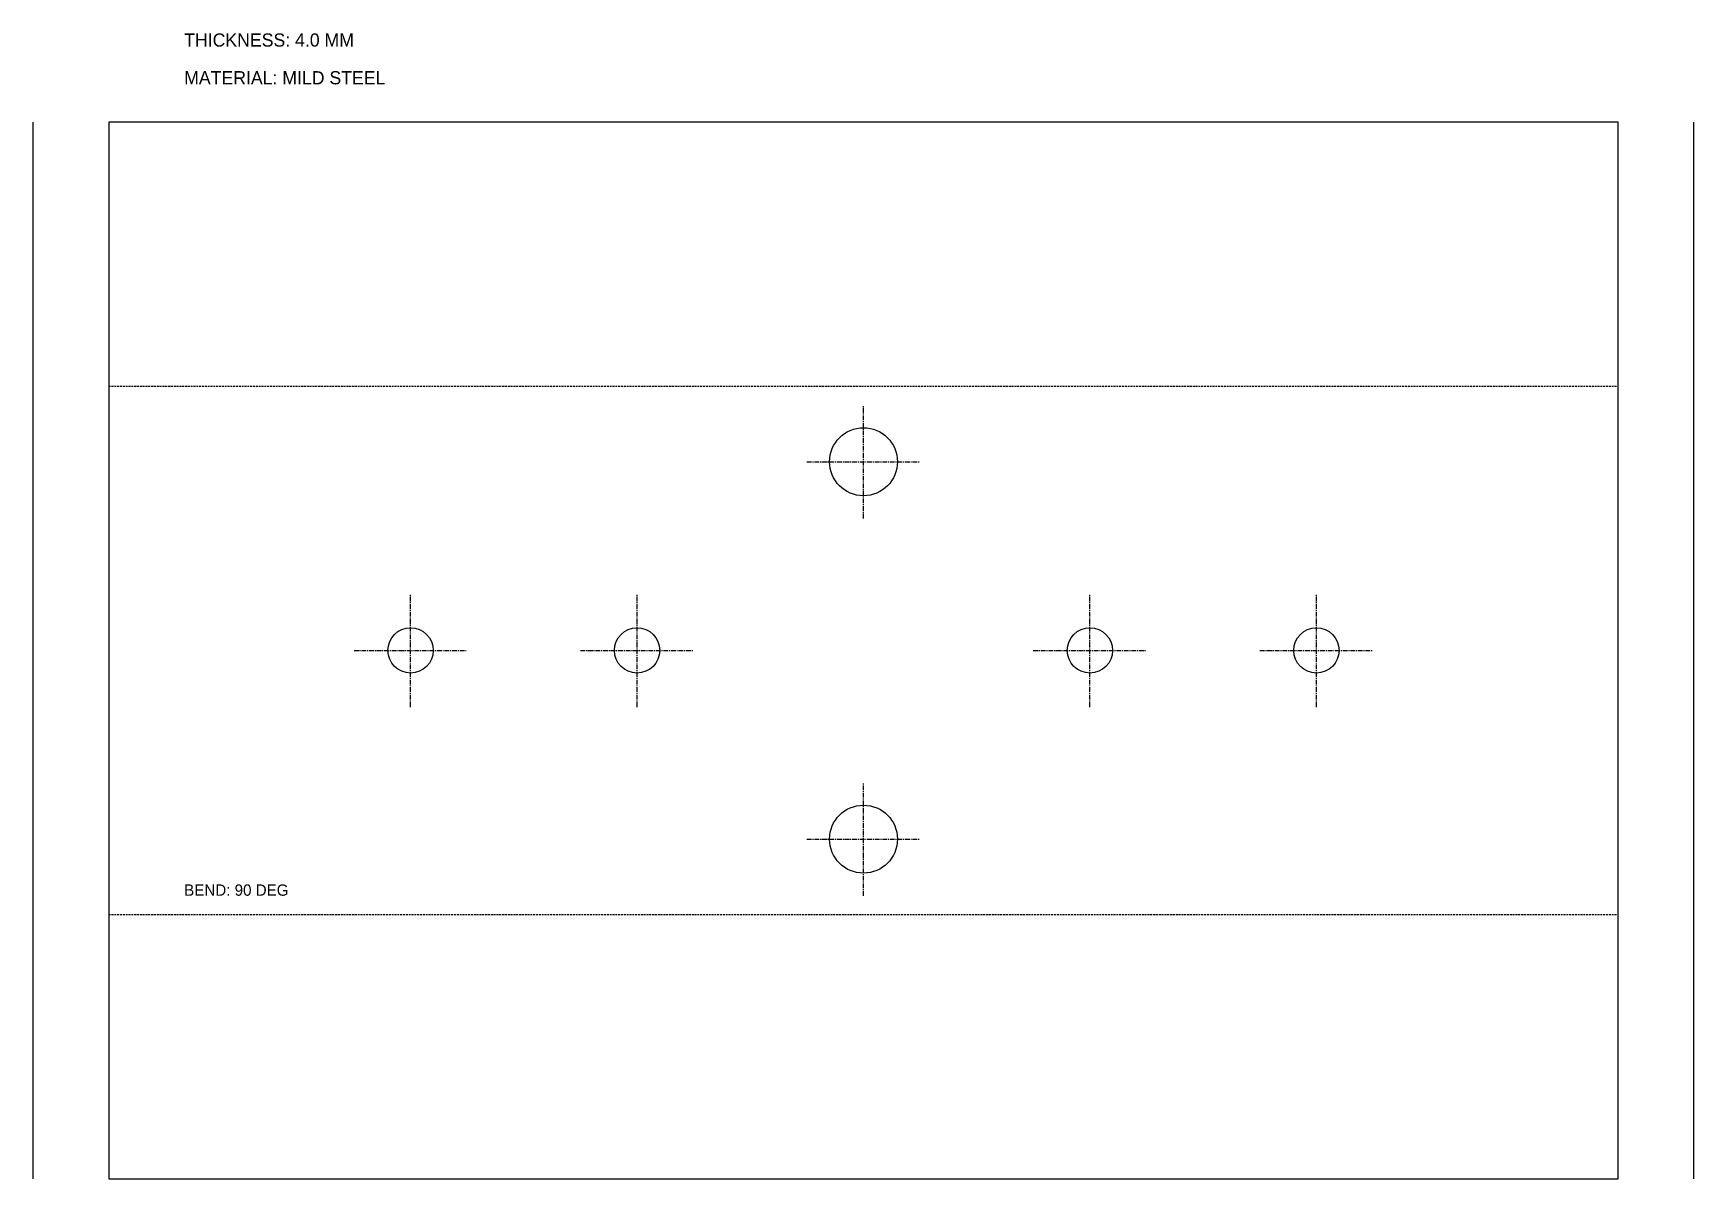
# Model space of a CAD drawing. Header units: metres. Extents: x -20 to 420, y 0 to 304.
import ezdxf

# ---------------------------------------------------------------- set-up
doc = ezdxf.new("R2010")
doc.units = ezdxf.units.M
doc.linetypes.add('CENTER', pattern=[2, 1.25, -0.25, 0.25, -0.25])
doc.linetypes.add('DASHED', pattern=[0.75, 0.5, -0.25])
for name, color, linetype in [('ANNO', 4, 'Continuous'), ('AUX', 8, 'Continuous'), ('CENTERLINES', 3, 'CENTER'), ('FAB_FEATURE', 2, 'DASHED'), ('GEOM_A', 1, 'Continuous'), ('PROFILE_OUT', 7, 'Continuous')]:
    doc.layers.add(name, color=color, linetype=linetype)

msp = doc.modelspace()

# ---------------------------------------------------------------- linework, layer by layer
at = {"layer": 'AUX'}
for p, q in [((-20, 0), (-20, 280)), ((420, 0), (420, 280))]:
    msp.add_line(p, q, dxfattribs=at)
at = {"layer": 'CENTERLINES', "linetype": 'CENTER'}
for p, q in [((200, 175), (200, 205)), ((185, 190), (215, 190)), ((80, 125), (80, 155)), ((140, 125), (140, 155)), ((260, 125), (260, 155)), ((320, 125), (320, 155)), ((65, 140), (95, 140)), ((125, 140), (155, 140)), ((245, 140), (275, 140)), ((305, 140), (335, 140)), ((200, 75), (200, 105)), ((185, 90), (215, 90))]:
    msp.add_line(p, q, dxfattribs=at)
at = {"layer": 'FAB_FEATURE', "linetype": 'DASHED'}
for p, q in [((0, 210), (400, 210)), ((0, 70), (400, 70))]:
    msp.add_line(p, q, dxfattribs=at)
at = {"layer": 'GEOM_A'}
for centre, radius in [((200, 190), 9), ((80, 140), 6), ((140, 140), 6), ((260, 140), 6), ((320, 140), 6), ((200, 90), 9)]:
    msp.add_circle(centre, radius, dxfattribs=at)
at = {"layer": 'PROFILE_OUT'}
msp.add_lwpolyline([(0, 0), (400, 0), (400, 280), (0, 280)], close=True, dxfattribs=at)

# ---------------------------------------------------------------- texts
at = {"layer": 'ANNO'}
for s, height, p in [('THICKNESS: 4.0 MM', 3.5, (20, 300)), ('MATERIAL: MILD STEEL', 3.5, (20, 290)), ('BEND: 90 DEG', 3, (20, 75))]:
    msp.add_text(s, height=height, dxfattribs=at).set_placement(p)

doc.saveas('drawing.dxf')
